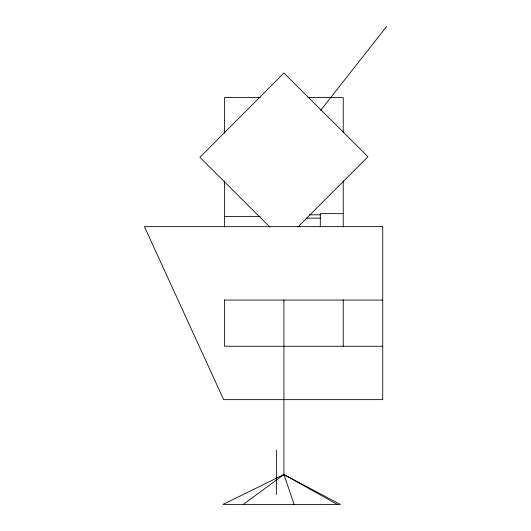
<?xml version="1.0" encoding="UTF-8"?>
<svg xmlns="http://www.w3.org/2000/svg" width="531" height="531" viewBox="0 0 531 531"><rect width="100%" height="100%" fill="white"/><g stroke="black" fill="none" stroke-linecap="round" stroke-linejoin="round"><path stroke-width="0.8" d="M320.697 110.282L386.588 26.55M297.924 226.989L367.937 156.745L283.919 72.999L199.902 157.289L269.821 226.983M282.658 475.61L283.919 474.541L340.371 504.45L222.92 504.45L283.919 474.541L337.397 504.45M243.211 504.45L283.919 474.541L285.904 475.988M282.605 475.51L283.919 474.541L294.154 504.45M260.276 97.512L224.606 97.512L224.606 133.175M307.927 97.512L343.238 97.512L343.238 132.352M343.238 213.641L320.312 213.641L320.312 226.91M309.639 214.823L320.312 214.823M224.606 216.469L260.276 216.469M306.354 218.135L320.312 218.135M224.606 300.061L382.738 300.061M382.738 346.258L224.606 346.258L224.606 299.856M343.238 180.945L343.238 227.162M343.238 299.856L343.238 346.258M283.919 300.035L283.919 475.046M276.379 450.182L276.379 494.474M224.606 180.945L224.606 227.162M382.738 226.631L144.412 226.631L223.657 399.631L382.738 399.631L382.738 226.631"/></g></svg>
